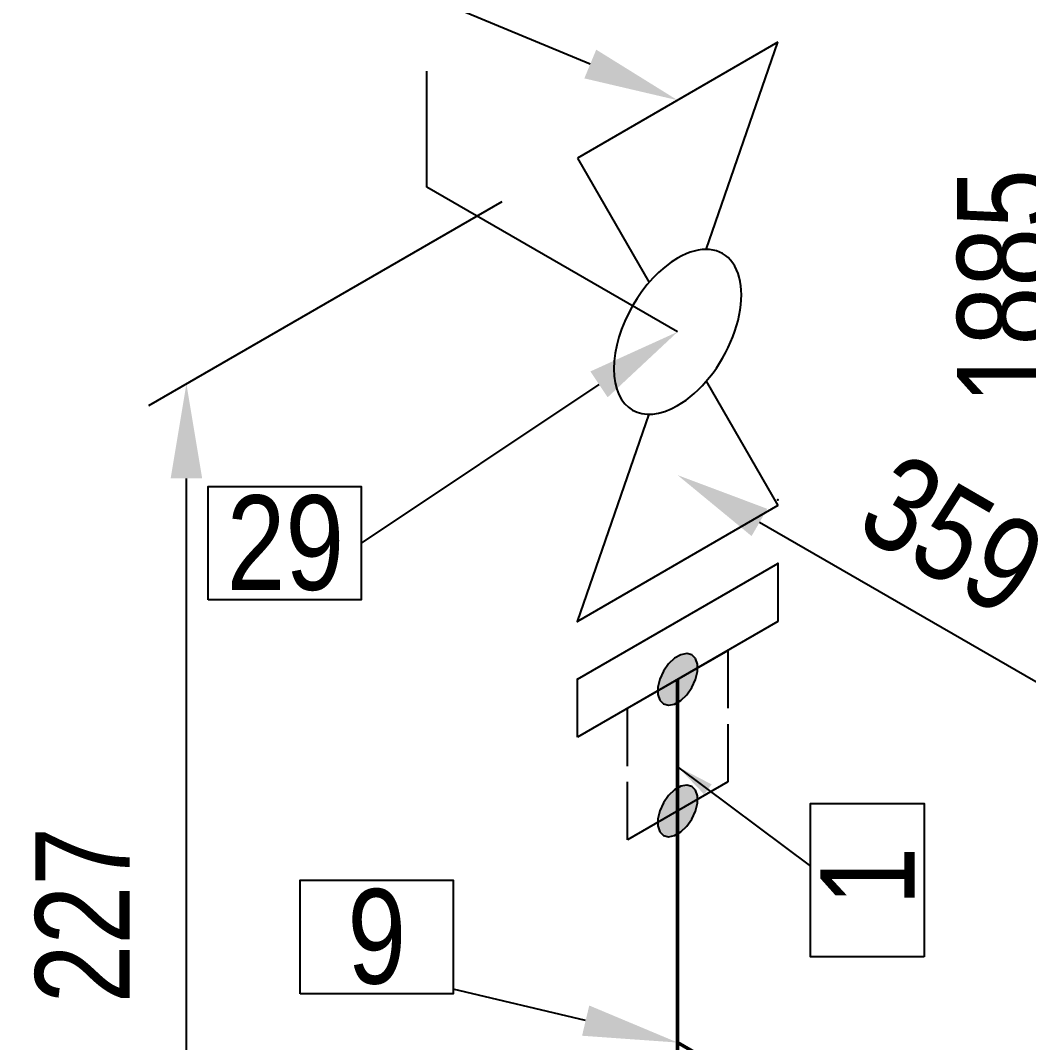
# Model space of a CAD drawing. Header units: millimetres. Extents: x 0 to 594, y 0 to 420.
# Drawn here: x 126.6 to 153.26, y 184.71 to 211.73 of the extents above; entities that cross this region are included whole.
import ezdxf
from ezdxf import colors
from ezdxf.entities.mleader import LeaderData, LeaderLine
from ezdxf.enums import TextEntityAlignment as Align
from ezdxf.math import Vec2, Vec3

# ---------------------------------------------------------------- set-up
doc = ezdxf.new("R2010")
doc.units = ezdxf.units.MM
doc.header["$LTSCALE"] = 0.25
for name, color, linetype in [('밸브', 4, 'Continuous'), ('용접', 1, 'Continuous'), ('주석', 7, 'Continuous'), ('치수', 1, 'Continuous')]:
    doc.layers.add(name, color=color, linetype=linetype)
doc.layers.add('파이프 작은 보어', color=30, linetype='Continuous', lineweight=50)
doc.styles.add('AdskIsoAnnotation', font='arial.ttf', dxfattribs={"width": 0.8, "height": 1})
doc.styles.add('AdskIsoMetric', font='arial.ttf', dxfattribs={"width": 0.8, "height": 2.5})
doc.styles.add('AdskIsoMetric-30', font='arial.ttf', dxfattribs={"width": 0.8, "height": 2.5})
doc.styles.get("Standard").update_dxf_attribs({"font": 'arial.ttf'})
doc.dimstyles.new('AdskIsoMetric', dxfattribs={"dimtxt": 2.5, "dimasz": 2.5, "dimexe": 1, "dimexo": 2, "dimgap": 0.8, "dimtad": 1, "dimdec": 0, "dimrnd": 1, "dimzin": 0, "dimdsep": 46, "dimtxsty": 'AdskIsoMetric', "dimcen": 0, "dimclrt": 7, "dimadec": 0, "dimazin": 0, "dimtfac": 1, "dimtdec": 0, "dimtmove": 1, "dimatfit": 3, "dimfxl": 0, "dimfrac": 2, "dimtolj": 1, "dimtzin": 0, "dimarcsym": 0})

# ---------------------------------------------------------------- blocks, each defined once
blk = doc.blocks.new('개스킷-2-IsoRight')
at = {"color": 0, "linetype": 'ByBlock', "lineweight": -2, "extrusion": (-1, 0, 0)}
for p in [(-0.0529, 0.2347), (0.0442, 0.1786), (-0.0442, -0.1786), (0.0442, -0.2296)]:
    blk.add_point(p, dxfattribs=at)
blk = doc.blocks.new('볼 밸브-2-IsoRight')
at = {"color": 0, "linetype": 'ByBlock', "lineweight": -2, "extrusion": (-0.707107, -0.408248, 0.57735)}
for p, q in [((-0.3536, 0), (-0.3536, 0.4082)), ((-0.3536, 0.4082), (-0.1006, 0.1163)), ((-0.1006, -0.0002), (-0.3536, 0)), ((0.3536, 0), (0.1007, -0.0001)), ((0.3536, -0.4082), (0.3536, 0)), ((0.1125, -0.065), (0.1125, -0.065)), ((0.1006, -0.1163), (0.3536, -0.4082))]:
    blk.add_line(p, q, dxfattribs=at)
at = {"linetype": 'ByBlock'}
for start_param, end_param in [(-2.356194, 0.785398), (0.785398, 3.926991)]:
    blk.add_ellipse((0, 0), major_axis=(-0.0796, 0.1378), ratio=0.57735, start_param=start_param, end_param=end_param, dxfattribs=at)
blk = doc.blocks.new('Operator_Lever-2-IsoLeft')
at = {"color": 0, "linetype": 'ByBlock', "lineweight": -2, "extrusion": (0, -0.816497, -0.57735)}
for p, q in [((0, 0), (0.4419, 0.2552)), ((0.4419, 0.2552), (0.6187, 0.1531))]:
    blk.add_line(p, q, dxfattribs=at)
blk = doc.blocks.new('플랜지-2-IsoRight')
at = {"color": 0, "linetype": 'ByBlock', "lineweight": -2}
blk.add_wipeout([(0.0442, -0.2296), (-0.0442, -0.1786), (-0.0442, 0.2296), (0.0442, 0.1786)], dxfattribs=at)
at = {"color": 0, "linetype": 'ByBlock', "lineweight": -2, "extrusion": (-0.707107, -0.408248, 0.57735)}
for p, q in [((-0.0442, -0.1786), (-0.0442, 0.2296)), ((-0.0442, 0.2296), (0.0442, 0.1786)), ((0.0442, 0.1786), (0.0442, -0.2296)), ((0.0442, -0.2296), (-0.0442, -0.1786))]:
    blk.add_line(p, q, dxfattribs=at)
at = {"color": 0, "linetype": 'ByBlock', "lineweight": -2}
blk.add_wipeout([(0.0442, -0.2296), (-0.0442, -0.1786), (-0.0442, 0.2296), (0.0442, 0.1786)], dxfattribs=at)
at = {"color": 0, "linetype": 'ByBlock', "lineweight": -2, "extrusion": (-0.707107, -0.408248, 0.57735)}
for p, q in [((-0.0442, -0.1786), (-0.0442, 0.2296)), ((-0.0442, 0.2296), (0.0442, 0.1786)), ((0.0442, 0.1786), (0.0442, -0.2296)), ((0.0442, -0.2296), (-0.0442, -0.1786))]:
    blk.add_line(p, q, dxfattribs=at)
blk = doc.blocks.new('*D73')
at = {"layer": 'Defpoints', "color": 0}
for p in [(141.331, 208.089), (130.992, 202.12), (143.983, 184.708)]:
    blk.add_point(p, dxfattribs=at)
at = {"layer": '치수', "color": 0, "lineweight": -2}
for p, q in [((139.331, 206.934), (129.992, 201.542)), ((130.992, 179.708), (130.992, 199.62)), ((141.983, 183.553), (129.992, 176.63))]:
    blk.add_line(p, q, dxfattribs=at)
at = {"layer": '치수', "color": 0}
for points in [[(130.575, 199.62), (131.409, 199.62), (130.992, 202.12)], [(130.575, 179.708), (131.409, 179.708), (130.992, 177.208)]]:
    blk.add_solid(points, dxfattribs=at)
at = {"layer": '치수', "color": 7, "insert": (128.243, 188.076), "char_height": 2.5, "attachment_point": 5, "rotation": 90, "style": 'AdskIsoMetric-30'}
blk.add_mtext('\\A1;227', dxfattribs=at)
blk = doc.blocks.new('*D74')
at = {"layer": 'Defpoints', "color": 0}
for p in [(143.983, 199.708), (143.983, 184.708), (176.56, 165.899)]:
    blk.add_point(p, dxfattribs=at)
at = {"layer": '치수', "color": 0, "lineweight": -2}
blk.add_line((174.395, 182.149), (146.148, 198.458), dxfattribs=at)
at = {"layer": '치수', "color": 0}
for points in [[(146.356, 198.818), (145.939, 198.097), (143.983, 199.708)], [(174.604, 182.51), (174.187, 181.788), (176.56, 180.899)]]:
    blk.add_solid(points, dxfattribs=at)
at = {"layer": '치수', "color": 7, "insert": (151.253, 198.127), "char_height": 2.5, "attachment_point": 5, "rotation": 330, "style": 'AdskIsoMetric-30'}
blk.add_mtext('\\A1;359', dxfattribs=at)
blk = doc.blocks.new('*D96')
at = {"layer": 'Defpoints', "color": 0}
for p in [(176.56, 275.675), (173.025, 151.152), (154.91, 140.693)]:
    blk.add_point(p, dxfattribs=at)
at = {"layer": '치수', "color": 0, "lineweight": -2}
for p, q in [((174.56, 274.521), (153.91, 262.598)), ((154.91, 260.675), (154.91, 143.193)), ((171.025, 149.997), (153.91, 140.116))]:
    blk.add_line(p, q, dxfattribs=at)
at = {"layer": '치수', "color": 0}
for points in [[(154.493, 260.675), (155.326, 260.675), (154.91, 263.175)], [(154.493, 143.193), (155.326, 143.193), (154.91, 140.693)]]:
    blk.add_solid(points, dxfattribs=at)
at = {"layer": '치수', "color": 7, "insert": (152.643, 204.689), "char_height": 2.5, "attachment_point": 5, "rotation": 90, "style": 'AdskIsoMetric-30'}
blk.add_mtext('\\A1;1885', dxfattribs=at)
blk = doc.blocks.new('티-3-Iso2DSkew0')
at = {"color": 0, "linetype": 'ByBlock', "lineweight": -2, "extrusion": (0.707107, 0.408248, -0.57735)}
for p, q in [((0, 0), (0, 6.124)), ((0, -6.124), (0, 0)), ((0, 0), (5.303, -3.062))]:
    blk.add_line(p, q, dxfattribs=at)
blk = doc.blocks.new('SocketWeld-2-IsoRight')
blk.add_hatch(color=256).paths.add_polyline_path([(0.0055, -0.0435), (0.0057, -0.0436), (0.006, -0.0436), (0.0062, -0.0436), (0.0064, -0.0437), (0.0066, -0.0437), (0.0068, -0.0438), (0.007, -0.0438), (0.0072, -0.0439), (0.0075, -0.0439), (0.0077, -0.0439), (0.0079, -0.044), (0.0081, -0.044), (0.0083, -0.0441), (0.0085, -0.0441), (0.0088, -0.0442), (0.009, -0.0442), (0.0092, -0.0443), (0.0094, -0.0443), (0.0096, -0.0443), (0.0098, -0.0444), (0.01, -0.0444), (0.0103, -0.0445), (0.0105, -0.0445), (0.0107, -0.0446), (0.0109, -0.0446), (0.0111, -0.0446), (0.0113, -0.0447), (0.0115, -0.0447), (0.0118, -0.0448), (0.012, -0.0448), (0.0122, -0.0449), (0.0124, -0.0449), (0.0126, -0.0449), (0.0128, -0.045), (0.013, -0.045), (0.0133, -0.0451), (0.0135, -0.0451), (0.0137, -0.0452), (0.0139, -0.0452), (0.0141, -0.0453), (0.0143, -0.0453), (0.0145, -0.0453), (0.0148, -0.0454), (0.015, -0.0454), (0.0152, -0.0455), (0.0154, -0.0455), (0.0156, -0.0456), (0.0158, -0.0456), (0.0161, -0.0456), (0.0161, -0.0456), (0.0162, -0.0456), (0.0164, -0.0455), (0.0166, -0.0455), (0.0168, -0.0455), (0.017, -0.0454), (0.0171, -0.0454), (0.0173, -0.0453), (0.0175, -0.0453), (0.0177, -0.0452), (0.0179, -0.0452), (0.0181, -0.0451), (0.0182, -0.0451), (0.0184, -0.045), (0.0186, -0.045), (0.0188, -0.0449), (0.019, -0.0449), (0.0192, -0.0448), (0.0193, -0.0448), (0.0195, -0.0447), (0.0197, -0.0447), (0.0199, -0.0446), (0.0201, -0.0446), (0.0203, -0.0445), (0.0204, -0.0445), (0.0206, -0.0444), (0.0208, -0.0444), (0.021, -0.0444), (0.0212, -0.0443), (0.0213, -0.0443), (0.0215, -0.0442), (0.0217, -0.0442), (0.0219, -0.0441), (0.0221, -0.0441), (0.0223, -0.044), (0.0224, -0.044), (0.0226, -0.0439), (0.0228, -0.0439), (0.023, -0.0438), (0.0232, -0.0438), (0.0234, -0.0437), (0.0235, -0.0437), (0.0237, -0.0436), (0.0239, -0.0436), (0.0241, -0.0435), (0.0243, -0.0435), (0.0245, -0.0434), (0.0246, -0.0434), (0.0248, -0.0433), (0.025, -0.0433), (0.025, -0.0433), (0.0251, -0.0432), (0.0253, -0.043), (0.0254, -0.0429), (0.0255, -0.0428), (0.0257, -0.0426), (0.0258, -0.0425), (0.0259, -0.0424), (0.0261, -0.0422), (0.0262, -0.0421), (0.0263, -0.042), (0.0265, -0.0418), (0.0266, -0.0417), (0.0267, -0.0416), (0.0269, -0.0414), (0.027, -0.0413), (0.0271, -0.0412), (0.0273, -0.041), (0.0274, -0.0409), (0.0275, -0.0408), (0.0277, -0.0406), (0.0278, -0.0405), (0.0279, -0.0403), (0.0281, -0.0402), (0.0282, -0.0401), (0.0283, -0.0399), (0.0284, -0.0398), (0.0286, -0.0397), (0.0287, -0.0395), (0.0288, -0.0394), (0.029, -0.0393), (0.0291, -0.0391), (0.0292, -0.039), (0.0294, -0.0389), (0.0295, -0.0387), (0.0296, -0.0386), (0.0298, -0.0385), (0.0299, -0.0383), (0.03, -0.0382), (0.0302, -0.0381), (0.0303, -0.0379), (0.0304, -0.0378), (0.0306, -0.0377), (0.0307, -0.0375), (0.0308, -0.0374), (0.031, -0.0373), (0.0311, -0.0371), (0.0312, -0.037), (0.0314, -0.0369), (0.0315, -0.0367), (0.0315, -0.0367), (0.0316, -0.0365), (0.0316, -0.0363), (0.0317, -0.0361), (0.0318, -0.0359), (0.0319, -0.0357), (0.0319, -0.0355), (0.032, -0.0353), (0.0321, -0.0351), (0.0321, -0.0349), (0.0322, -0.0346), (0.0323, -0.0344), (0.0323, -0.0342), (0.0324, -0.034), (0.0325, -0.0338), (0.0325, -0.0336), (0.0326, -0.0334), (0.0327, -0.0332), (0.0328, -0.033), (0.0328, -0.0328), (0.0329, -0.0326), (0.033, -0.0324), (0.033, -0.0322), (0.0331, -0.0319), (0.0332, -0.0317), (0.0332, -0.0315), (0.0333, -0.0313), (0.0334, -0.0311), (0.0335, -0.0309), (0.0335, -0.0307), (0.0336, -0.0305), (0.0337, -0.0303), (0.0337, -0.0301), (0.0338, -0.0299), (0.0339, -0.0297), (0.0339, -0.0295), (0.034, -0.0292), (0.0341, -0.029), (0.0342, -0.0288), (0.0342, -0.0286), (0.0343, -0.0284), (0.0344, -0.0282), (0.0344, -0.028), (0.0345, -0.0278), (0.0346, -0.0276), (0.0346, -0.0274), (0.0347, -0.0272), (0.0348, -0.027), (0.0349, -0.0268), (0.0349, -0.0265), (0.0349, -0.0265), (0.0349, -0.0263), (0.0349, -0.026), (0.0349, -0.0258), (0.0349, -0.0255), (0.0349, -0.0252), (0.0349, -0.025), (0.0349, -0.0247), (0.0349, -0.0245), (0.0349, -0.0242), (0.0349, -0.0239), (0.0349, -0.0237), (0.0349, -0.0234), (0.0349, -0.0232), (0.0349, -0.0229), (0.0349, -0.0226), (0.0349, -0.0224), (0.0349, -0.0221), (0.0349, -0.0219), (0.0349, -0.0216), (0.0349, -0.0213), (0.0349, -0.0211), (0.0349, -0.0208), (0.0349, -0.0206), (0.0349, -0.0203), (0.0349, -0.02), (0.0349, -0.0198), (0.0349, -0.0195), (0.0349, -0.0192), (0.0349, -0.019), (0.0349, -0.0187), (0.0349, -0.0185), (0.0349, -0.0182), (0.0349, -0.0179), (0.0349, -0.0177), (0.0349, -0.0174), (0.0349, -0.0172), (0.0349, -0.0169), (0.0349, -0.0166), (0.0349, -0.0164), (0.0349, -0.0161), (0.0349, -0.0159), (0.0349, -0.0156), (0.0349, -0.0153), (0.0349, -0.0151), (0.0349, -0.0148), (0.0349, -0.0146), (0.0349, -0.0143), (0.0349, -0.014), (0.0349, -0.0138), (0.0349, -0.0138), (0.0349, -0.0135), (0.0348, -0.0132), (0.0347, -0.0129), (0.0346, -0.0126), (0.0346, -0.0123), (0.0345, -0.012), (0.0344, -0.0118), (0.0344, -0.0115), (0.0343, -0.0112), (0.0342, -0.0109), (0.0342, -0.0106), (0.0341, -0.0103), (0.034, -0.01), (0.0339, -0.0097), (0.0339, -0.0095), (0.0338, -0.0092), (0.0337, -0.0089), (0.0337, -0.0086), (0.0336, -0.0083), (0.0335, -0.008), (0.0335, -0.0077), (0.0334, -0.0074), (0.0333, -0.0071), (0.0332, -0.0069), (0.0332, -0.0066), (0.0331, -0.0063), (0.033, -0.006), (0.033, -0.0057), (0.0329, -0.0054), (0.0328, -0.0051), (0.0328, -0.0048), (0.0327, -0.0046), (0.0326, -0.0043), (0.0325, -0.004), (0.0325, -0.0037), (0.0324, -0.0034), (0.0323, -0.0031), (0.0323, -0.0028), (0.0322, -0.0025), (0.0321, -0.0022), (0.0321, -0.002), (0.032, -0.0017), (0.0319, -0.0014), (0.0319, -0.0011), (0.0318, -0.0008), (0.0317, -0.0005), (0.0316, -0.0002), (0.0316, 0.0001), (0.0315, 0.0003), (0.0315, 0.0003), (0.0314, 0.0006), (0.0312, 0.0009), (0.0311, 0.0012), (0.031, 0.0015), (0.0308, 0.0018), (0.0307, 0.0021), (0.0306, 0.0024), (0.0304, 0.0026), (0.0303, 0.0029), (0.0302, 0.0032), (0.03, 0.0035), (0.0299, 0.0038), (0.0298, 0.0041), (0.0296, 0.0044), (0.0295, 0.0047), (0.0294, 0.0049), (0.0292, 0.0052), (0.0291, 0.0055), (0.029, 0.0058), (0.0288, 0.0061), (0.0287, 0.0064), (0.0286, 0.0067), (0.0284, 0.007), (0.0283, 0.0072), (0.0282, 0.0075), (0.0281, 0.0078), (0.0279, 0.0081), (0.0278, 0.0084), (0.0277, 0.0087), (0.0275, 0.009), (0.0274, 0.0093), (0.0273, 0.0095), (0.0271, 0.0098), (0.027, 0.0101), (0.0269, 0.0104), (0.0267, 0.0107), (0.0266, 0.011), (0.0265, 0.0113), (0.0263, 0.0116), (0.0262, 0.0118), (0.0261, 0.0121), (0.0259, 0.0124), (0.0258, 0.0127), (0.0257, 0.013), (0.0255, 0.0133), (0.0254, 0.0136), (0.0253, 0.0139), (0.0251, 0.0141), (0.025, 0.0144), (0.025, 0.0144), (0.0248, 0.0147), (0.0246, 0.015), (0.0245, 0.0152), (0.0243, 0.0155), (0.0241, 0.0157), (0.0239, 0.016), (0.0237, 0.0162), (0.0235, 0.0165), (0.0234, 0.0168), (0.0232, 0.017), (0.023, 0.0173), (0.0228, 0.0175), (0.0226, 0.0178), (0.0224, 0.0181), (0.0223, 0.0183), (0.0221, 0.0186), (0.0219, 0.0188), (0.0217, 0.0191), (0.0215, 0.0193), (0.0213, 0.0196), (0.0212, 0.0199), (0.021, 0.0201), (0.0208, 0.0204), (0.0206, 0.0206), (0.0204, 0.0209), (0.0203, 0.0212), (0.0201, 0.0214), (0.0199, 0.0217), (0.0197, 0.0219), (0.0195, 0.0222), (0.0193, 0.0225), (0.0192, 0.0227), (0.019, 0.023), (0.0188, 0.0232), (0.0186, 0.0235), (0.0184, 0.0237), (0.0182, 0.024), (0.0181, 0.0243), (0.0179, 0.0245), (0.0177, 0.0248), (0.0175, 0.025), (0.0173, 0.0253), (0.0171, 0.0256), (0.017, 0.0258), (0.0168, 0.0261), (0.0166, 0.0263), (0.0164, 0.0266), (0.0162, 0.0268), (0.0161, 0.0271), (0.0161, 0.0271), (0.0158, 0.0273), (0.0156, 0.0275), (0.0154, 0.0277), (0.0152, 0.0279), (0.015, 0.0281), (0.0148, 0.0283), (0.0145, 0.0285), (0.0143, 0.0287), (0.0141, 0.0289), (0.0139, 0.0292), (0.0137, 0.0294), (0.0135, 0.0296), (0.0133, 0.0298), (0.013, 0.03), (0.0128, 0.0302), (0.0126, 0.0304), (0.0124, 0.0306), (0.0122, 0.0308), (0.012, 0.031), (0.0118, 0.0312), (0.0115, 0.0314), (0.0113, 0.0316), (0.0111, 0.0318), (0.0109, 0.032), (0.0107, 0.0322), (0.0105, 0.0324), (0.0103, 0.0326), (0.01, 0.0328), (0.0098, 0.033), (0.0096, 0.0332), (0.0094, 0.0334), (0.0092, 0.0337), (0.009, 0.0339), (0.0088, 0.0341), (0.0085, 0.0343), (0.0083, 0.0345), (0.0081, 0.0347), (0.0079, 0.0349), (0.0077, 0.0351), (0.0075, 0.0353), (0.0072, 0.0355), (0.007, 0.0357), (0.0068, 0.0359), (0.0066, 0.0361), (0.0064, 0.0363), (0.0062, 0.0365), (0.006, 0.0367), (0.0057, 0.0369), (0.0055, 0.0371), (0.0055, 0.0371), (0.0053, 0.0373), (0.0051, 0.0374), (0.0049, 0.0375), (0.0046, 0.0377), (0.0044, 0.0378), (0.0042, 0.0379), (0.004, 0.038), (0.0037, 0.0382), (0.0035, 0.0383), (0.0033, 0.0384), (0.003, 0.0386), (0.0028, 0.0387), (0.0026, 0.0388), (0.0024, 0.039), (0.0021, 0.0391), (0.0019, 0.0392), (0.0017, 0.0393), (0.0015, 0.0395), (0.0012, 0.0396), (0.001, 0.0397), (0.0008, 0.0399), (0.0006, 0.04), (0.0003, 0.0401), (0.0001, 0.0403), (-0.0001, 0.0404), (-0.0003, 0.0405), (-0.0006, 0.0406), (-0.0008, 0.0408), (-0.001, 0.0409), (-0.0012, 0.041), (-0.0015, 0.0412), (-0.0017, 0.0413), (-0.0019, 0.0414), (-0.0021, 0.0416), (-0.0024, 0.0417), (-0.0026, 0.0418), (-0.0028, 0.042), (-0.003, 0.0421), (-0.0033, 0.0422), (-0.0035, 0.0423), (-0.0037, 0.0425), (-0.004, 0.0426), (-0.0042, 0.0427), (-0.0044, 0.0429), (-0.0046, 0.043), (-0.0049, 0.0431), (-0.0051, 0.0433), (-0.0053, 0.0434), (-0.0055, 0.0435), (-0.0055, 0.0435), (-0.0057, 0.0436), (-0.006, 0.0436), (-0.0062, 0.0436), (-0.0064, 0.0437), (-0.0066, 0.0437), (-0.0068, 0.0438), (-0.007, 0.0438), (-0.0072, 0.0439), (-0.0075, 0.0439), (-0.0077, 0.0439), (-0.0079, 0.044), (-0.0081, 0.044), (-0.0083, 0.0441), (-0.0085, 0.0441), (-0.0088, 0.0442), (-0.009, 0.0442), (-0.0092, 0.0443), (-0.0094, 0.0443), (-0.0096, 0.0443), (-0.0098, 0.0444), (-0.01, 0.0444), (-0.0103, 0.0445), (-0.0105, 0.0445), (-0.0107, 0.0446), (-0.0109, 0.0446), (-0.0111, 0.0446), (-0.0113, 0.0447), (-0.0115, 0.0447), (-0.0118, 0.0448), (-0.012, 0.0448), (-0.0122, 0.0449), (-0.0124, 0.0449), (-0.0126, 0.0449), (-0.0128, 0.045), (-0.013, 0.045), (-0.0133, 0.0451), (-0.0135, 0.0451), (-0.0137, 0.0452), (-0.0139, 0.0452), (-0.0141, 0.0453), (-0.0143, 0.0453), (-0.0145, 0.0453), (-0.0148, 0.0454), (-0.015, 0.0454), (-0.0152, 0.0455), (-0.0154, 0.0455), (-0.0156, 0.0456), (-0.0158, 0.0456), (-0.0161, 0.0456), (-0.0161, 0.0456), (-0.0162, 0.0456), (-0.0164, 0.0455), (-0.0166, 0.0455), (-0.0168, 0.0455), (-0.017, 0.0454), (-0.0171, 0.0454), (-0.0173, 0.0453), (-0.0175, 0.0453), (-0.0177, 0.0452), (-0.0179, 0.0452), (-0.0181, 0.0451), (-0.0182, 0.0451), (-0.0184, 0.045), (-0.0186, 0.045), (-0.0188, 0.0449), (-0.019, 0.0449), (-0.0192, 0.0448), (-0.0193, 0.0448), (-0.0195, 0.0447), (-0.0197, 0.0447), (-0.0199, 0.0446), (-0.0201, 0.0446), (-0.0203, 0.0445), (-0.0204, 0.0445), (-0.0206, 0.0444), (-0.0208, 0.0444), (-0.021, 0.0444), (-0.0212, 0.0443), (-0.0213, 0.0443), (-0.0215, 0.0442), (-0.0217, 0.0442), (-0.0219, 0.0441), (-0.0221, 0.0441), (-0.0223, 0.044), (-0.0224, 0.044), (-0.0226, 0.0439), (-0.0228, 0.0439), (-0.023, 0.0438), (-0.0232, 0.0438), (-0.0234, 0.0437), (-0.0235, 0.0437), (-0.0237, 0.0436), (-0.0239, 0.0436), (-0.0241, 0.0435), (-0.0243, 0.0435), (-0.0245, 0.0434), (-0.0246, 0.0434), (-0.0248, 0.0433), (-0.025, 0.0433), (-0.025, 0.0433), (-0.0251, 0.0432), (-0.0253, 0.043), (-0.0254, 0.0429), (-0.0255, 0.0428), (-0.0257, 0.0426), (-0.0258, 0.0425), (-0.0259, 0.0424), (-0.0261, 0.0422), (-0.0262, 0.0421), (-0.0263, 0.042), (-0.0265, 0.0418), (-0.0266, 0.0417), (-0.0267, 0.0416), (-0.0269, 0.0414), (-0.027, 0.0413), (-0.0271, 0.0412), (-0.0273, 0.041), (-0.0274, 0.0409), (-0.0275, 0.0408), (-0.0277, 0.0406), (-0.0278, 0.0405), (-0.0279, 0.0403), (-0.0281, 0.0402), (-0.0282, 0.0401), (-0.0283, 0.0399), (-0.0284, 0.0398), (-0.0286, 0.0397), (-0.0287, 0.0395), (-0.0288, 0.0394), (-0.029, 0.0393), (-0.0291, 0.0391), (-0.0292, 0.039), (-0.0294, 0.0389), (-0.0295, 0.0387), (-0.0296, 0.0386), (-0.0298, 0.0385), (-0.0299, 0.0383), (-0.03, 0.0382), (-0.0302, 0.0381), (-0.0303, 0.0379), (-0.0304, 0.0378), (-0.0306, 0.0377), (-0.0307, 0.0375), (-0.0308, 0.0374), (-0.031, 0.0373), (-0.0311, 0.0371), (-0.0312, 0.037), (-0.0314, 0.0369), (-0.0315, 0.0367), (-0.0315, 0.0367), (-0.0316, 0.0365), (-0.0316, 0.0363), (-0.0317, 0.0361), (-0.0318, 0.0359), (-0.0319, 0.0357), (-0.0319, 0.0355), (-0.032, 0.0353), (-0.0321, 0.0351), (-0.0321, 0.0349), (-0.0322, 0.0346), (-0.0323, 0.0344), (-0.0323, 0.0342), (-0.0324, 0.034), (-0.0325, 0.0338), (-0.0325, 0.0336), (-0.0326, 0.0334), (-0.0327, 0.0332), (-0.0328, 0.033), (-0.0328, 0.0328), (-0.0329, 0.0326), (-0.033, 0.0324), (-0.033, 0.0322), (-0.0331, 0.0319), (-0.0332, 0.0317), (-0.0332, 0.0315), (-0.0333, 0.0313), (-0.0334, 0.0311), (-0.0335, 0.0309), (-0.0335, 0.0307), (-0.0336, 0.0305), (-0.0337, 0.0303), (-0.0337, 0.0301), (-0.0338, 0.0299), (-0.0339, 0.0297), (-0.0339, 0.0295), (-0.034, 0.0292), (-0.0341, 0.029), (-0.0342, 0.0288), (-0.0342, 0.0286), (-0.0343, 0.0284), (-0.0344, 0.0282), (-0.0344, 0.028), (-0.0345, 0.0278), (-0.0346, 0.0276), (-0.0346, 0.0274), (-0.0347, 0.0272), (-0.0348, 0.027), (-0.0349, 0.0268), (-0.0349, 0.0265), (-0.0349, 0.0265), (-0.0349, 0.0263), (-0.0349, 0.026), (-0.0349, 0.0258), (-0.0349, 0.0255), (-0.0349, 0.0252), (-0.0349, 0.025), (-0.0349, 0.0247), (-0.0349, 0.0245), (-0.0349, 0.0242), (-0.0349, 0.0239), (-0.0349, 0.0237), (-0.0349, 0.0234), (-0.0349, 0.0232), (-0.0349, 0.0229), (-0.0349, 0.0226), (-0.0349, 0.0224), (-0.0349, 0.0221), (-0.0349, 0.0219), (-0.0349, 0.0216), (-0.0349, 0.0213), (-0.0349, 0.0211), (-0.0349, 0.0208), (-0.0349, 0.0206), (-0.0349, 0.0203), (-0.0349, 0.02), (-0.0349, 0.0198), (-0.0349, 0.0195), (-0.0349, 0.0192), (-0.0349, 0.019), (-0.0349, 0.0187), (-0.0349, 0.0185), (-0.0349, 0.0182), (-0.0349, 0.0179), (-0.0349, 0.0177), (-0.0349, 0.0174), (-0.0349, 0.0172), (-0.0349, 0.0169), (-0.0349, 0.0166), (-0.0349, 0.0164), (-0.0349, 0.0161), (-0.0349, 0.0159), (-0.0349, 0.0156), (-0.0349, 0.0153), (-0.0349, 0.0151), (-0.0349, 0.0148), (-0.0349, 0.0146), (-0.0349, 0.0143), (-0.0349, 0.014), (-0.0349, 0.0138), (-0.0349, 0.0138), (-0.0349, 0.0135), (-0.0348, 0.0132), (-0.0347, 0.0129), (-0.0346, 0.0126), (-0.0346, 0.0123), (-0.0345, 0.012), (-0.0344, 0.0118), (-0.0344, 0.0115), (-0.0343, 0.0112), (-0.0342, 0.0109), (-0.0342, 0.0106), (-0.0341, 0.0103), (-0.034, 0.01), (-0.0339, 0.0097), (-0.0339, 0.0095), (-0.0338, 0.0092), (-0.0337, 0.0089), (-0.0337, 0.0086), (-0.0336, 0.0083), (-0.0335, 0.008), (-0.0335, 0.0077), (-0.0334, 0.0074), (-0.0333, 0.0071), (-0.0332, 0.0069), (-0.0332, 0.0066), (-0.0331, 0.0063), (-0.033, 0.006), (-0.033, 0.0057), (-0.0329, 0.0054), (-0.0328, 0.0051), (-0.0328, 0.0048), (-0.0327, 0.0046), (-0.0326, 0.0043), (-0.0325, 0.004), (-0.0325, 0.0037), (-0.0324, 0.0034), (-0.0323, 0.0031), (-0.0323, 0.0028), (-0.0322, 0.0025), (-0.0321, 0.0022), (-0.0321, 0.002), (-0.032, 0.0017), (-0.0319, 0.0014), (-0.0319, 0.0011), (-0.0318, 0.0008), (-0.0317, 0.0005), (-0.0316, 0.0002), (-0.0316, -0.0001), (-0.0315, -0.0003), (-0.0315, -0.0003), (-0.0314, -0.0006), (-0.0312, -0.0009), (-0.0311, -0.0012), (-0.031, -0.0015), (-0.0308, -0.0018), (-0.0307, -0.0021), (-0.0306, -0.0024), (-0.0304, -0.0026), (-0.0303, -0.0029), (-0.0302, -0.0032), (-0.03, -0.0035), (-0.0299, -0.0038), (-0.0298, -0.0041), (-0.0296, -0.0044), (-0.0295, -0.0047), (-0.0294, -0.0049), (-0.0292, -0.0052), (-0.0291, -0.0055), (-0.029, -0.0058), (-0.0288, -0.0061), (-0.0287, -0.0064), (-0.0286, -0.0067), (-0.0284, -0.007), (-0.0283, -0.0072), (-0.0282, -0.0075), (-0.0281, -0.0078), (-0.0279, -0.0081), (-0.0278, -0.0084), (-0.0277, -0.0087), (-0.0275, -0.009), (-0.0274, -0.0093), (-0.0273, -0.0095), (-0.0271, -0.0098), (-0.027, -0.0101), (-0.0269, -0.0104), (-0.0267, -0.0107), (-0.0266, -0.011), (-0.0265, -0.0113), (-0.0263, -0.0116), (-0.0262, -0.0118), (-0.0261, -0.0121), (-0.0259, -0.0124), (-0.0258, -0.0127), (-0.0257, -0.013), (-0.0255, -0.0133), (-0.0254, -0.0136), (-0.0253, -0.0139), (-0.0251, -0.0141), (-0.025, -0.0144), (-0.025, -0.0144), (-0.0248, -0.0147), (-0.0246, -0.015), (-0.0245, -0.0152), (-0.0243, -0.0155), (-0.0241, -0.0157), (-0.0239, -0.016), (-0.0237, -0.0162), (-0.0235, -0.0165), (-0.0234, -0.0168), (-0.0232, -0.017), (-0.023, -0.0173), (-0.0228, -0.0175), (-0.0226, -0.0178), (-0.0224, -0.0181), (-0.0223, -0.0183), (-0.0221, -0.0186), (-0.0219, -0.0188), (-0.0217, -0.0191), (-0.0215, -0.0193), (-0.0213, -0.0196), (-0.0212, -0.0199), (-0.021, -0.0201), (-0.0208, -0.0204), (-0.0206, -0.0206), (-0.0204, -0.0209), (-0.0203, -0.0212), (-0.0201, -0.0214), (-0.0199, -0.0217), (-0.0197, -0.0219), (-0.0195, -0.0222), (-0.0193, -0.0225), (-0.0192, -0.0227), (-0.019, -0.023), (-0.0188, -0.0232), (-0.0186, -0.0235), (-0.0184, -0.0237), (-0.0182, -0.024), (-0.0181, -0.0243), (-0.0179, -0.0245), (-0.0177, -0.0248), (-0.0175, -0.025), (-0.0173, -0.0253), (-0.0171, -0.0256), (-0.017, -0.0258), (-0.0168, -0.0261), (-0.0166, -0.0263), (-0.0164, -0.0266), (-0.0162, -0.0268), (-0.0161, -0.0271), (-0.0161, -0.0271), (-0.0158, -0.0273), (-0.0156, -0.0275), (-0.0154, -0.0277), (-0.0152, -0.0279), (-0.015, -0.0281), (-0.0148, -0.0283), (-0.0145, -0.0285), (-0.0143, -0.0287), (-0.0141, -0.0289), (-0.0139, -0.0292), (-0.0137, -0.0294), (-0.0135, -0.0296), (-0.0133, -0.0298), (-0.013, -0.03), (-0.0128, -0.0302), (-0.0126, -0.0304), (-0.0124, -0.0306), (-0.0122, -0.0308), (-0.012, -0.031), (-0.0118, -0.0312), (-0.0115, -0.0314), (-0.0113, -0.0316), (-0.0111, -0.0318), (-0.0109, -0.032), (-0.0107, -0.0322), (-0.0105, -0.0324), (-0.0103, -0.0326), (-0.01, -0.0328), (-0.0098, -0.033), (-0.0096, -0.0332), (-0.0094, -0.0334), (-0.0092, -0.0337), (-0.009, -0.0339), (-0.0088, -0.0341), (-0.0085, -0.0343), (-0.0083, -0.0345), (-0.0081, -0.0347), (-0.0079, -0.0349), (-0.0077, -0.0351), (-0.0075, -0.0353), (-0.0072, -0.0355), (-0.007, -0.0357), (-0.0068, -0.0359), (-0.0066, -0.0361), (-0.0064, -0.0363), (-0.0062, -0.0365), (-0.006, -0.0367), (-0.0057, -0.0369), (-0.0055, -0.0371), (-0.0055, -0.0371), (-0.0053, -0.0373), (-0.0051, -0.0374), (-0.0049, -0.0375), (-0.0046, -0.0377), (-0.0044, -0.0378), (-0.0042, -0.0379), (-0.004, -0.038), (-0.0037, -0.0382), (-0.0035, -0.0383), (-0.0033, -0.0384), (-0.003, -0.0386), (-0.0028, -0.0387), (-0.0026, -0.0388), (-0.0024, -0.039), (-0.0021, -0.0391), (-0.0019, -0.0392), (-0.0017, -0.0393), (-0.0015, -0.0395), (-0.0012, -0.0396), (-0.001, -0.0397), (-0.0008, -0.0399), (-0.0006, -0.04), (-0.0003, -0.0401), (-0.0001, -0.0403), (0.0001, -0.0404), (0.0003, -0.0405), (0.0006, -0.0406), (0.0008, -0.0408), (0.001, -0.0409), (0.0012, -0.041), (0.0015, -0.0412), (0.0017, -0.0413), (0.0019, -0.0414), (0.0021, -0.0416), (0.0024, -0.0417), (0.0026, -0.0418), (0.0028, -0.042), (0.003, -0.0421), (0.0033, -0.0422), (0.0035, -0.0423), (0.0037, -0.0425), (0.004, -0.0426), (0.0042, -0.0427), (0.0044, -0.0429), (0.0046, -0.043), (0.0049, -0.0431), (0.0051, -0.0433), (0.0053, -0.0434)], flags=0)
at = {"color": 0, "linetype": 'ByBlock', "lineweight": -2, "extrusion": (-0.707107, -0.408248, 0.57735)}
for p, q in [((-0.0884, 0.1531), (0, 0.1021)), ((0, 0.1021), (0, -0.1021)), ((-0.0315, 0.0367), (-0.0349, 0.0265)), ((-0.025, 0.0433), (-0.0315, 0.0367)), ((-0.0161, 0.0456), (-0.025, 0.0433)), ((-0.0055, 0.0435), (-0.0161, 0.0456)), ((0.0055, 0.0371), (-0.0055, 0.0435)), ((0.0161, 0.0271), (0.0055, 0.0371)), ((-0.0349, 0.0265), (-0.0349, 0.0138)), ((0.025, 0.0144), (0.0161, 0.0271)), ((-0.0349, 0.0138), (-0.0315, -0.0003)), ((0.0315, 0.0003), (0.025, 0.0144)), ((0.0349, -0.0138), (0.0315, 0.0003)), ((-0.0315, -0.0003), (-0.025, -0.0144)), ((-0.025, -0.0144), (-0.0161, -0.0271)), ((0.0349, -0.0265), (0.0349, -0.0138)), ((-0.0161, -0.0271), (-0.0055, -0.0371)), ((0.0315, -0.0367), (0.0349, -0.0265)), ((0, -0.1021), (-0.0884, -0.051)), ((-0.0055, -0.0371), (0.0055, -0.0435)), ((0.0055, -0.0435), (0.0161, -0.0456)), ((0.0161, -0.0456), (0.025, -0.0433)), ((0.025, -0.0433), (0.0315, -0.0367))]:
    blk.add_line(p, q, dxfattribs=at)
blk = doc.blocks.new('AnnoRect')
at = {"color": 0, "linetype": 'ByBlock', "lineweight": -2}
blk.add_wipeout([(-0.81, -0.6), (-0.81, 0.6), (0.81, 0.6), (0.81, -0.6)], dxfattribs=at)
blk.add_lwpolyline([(-0.81, -0.6), (-0.81, 0.6), (0.81, 0.6), (0.81, -0.6)], close=True, dxfattribs=at)
at = {"color": 0, "linetype": 'ByBlock', "lineweight": -2, "style": 'AdskIsoAnnotation', "width": 0.8}
blk.add_attdef('XX', text='', height=1, dxfattribs=at).set_placement((0, 0), align=Align.MIDDLE_CENTER)

msp = doc.modelspace()

# ---------------------------------------------------------------- block references
at = {"layer": '밸브', "xscale": 15, "yscale": 15, "zscale": 15}
for name, p, rotation in [('Operator_Lever-2-IsoLeft', (143.983, 203.496), 120.0000000005054), ('볼 밸브-2-IsoRight', (143.983, 203.496), 120.0000000009627), ('개스킷-2-IsoRight', (143.983, 196.607), 300.0000000007702)]:
    msp.add_blockref(name, p, dxfattribs=dict(at, rotation=rotation))
at = {"layer": '파이프 작은 보어'}
msp.add_blockref('티-3-Iso2DSkew0', (143.983, 184.708), dxfattribs=at)

# ---------------------------------------------------------------- dimensions: what is measured, and where the dimension line sits
at = {"layer": '치수'}
dim = msp.add_linear_dim(base=(154.91, 140.693), p1=(176.56, 275.675), p2=(173.025, 151.152), angle=270, text='1885', dimstyle='AdskIsoMetric', override={"dimtad": 0, "dimlfac": 15.136157, "dimtxsty": 'AdskIsoMetric-30', "dimse1": 0, "dimse2": 0, "dimsd1": 0, "dimsd2": 0, "dimtmove": 1}, dxfattribs=at)
dim.commit()
dim.dimension.update_dxf_attribs({"geometry": '*D96', "text_midpoint": (152.643, 204.689), "dimtype": 160})

# ---------------------------------------------------------------- leaders
at = {"layer": '주석'}
ml = msp.add_multileader_mtext('Standard', dxfattribs=at)
ml.set_content('')
ml.set_leader_properties()
ml.build(insert=Vec2(0, 0))
ml.multileader.update_dxf_attribs({"dogleg_length": 3.062, "arrow_head_size": 2.5})
ctx = ml.context
ctx.base_point, ctx.arrow_head_size = Vec3(127.938, 215), 2.5
notes = []
notes.append((ctx, [(0, (1, 1, 0), (131, 215), (-1, 0), 3.062, [(0, [(143.983, 209.62)], 0, [])])]))
ctx.mtext, ml.multileader.dxf.content_type = None, 0
ml = msp.add_multileader_mtext('Standard', dxfattribs=at)
ml.set_content('')
ml.set_leader_properties()
ml.build(insert=Vec2(0, 0))
ml.multileader.update_dxf_attribs({"dogleg_length": 0, "arrow_head_size": 2.5})
ctx = ml.context
ctx.base_point, ctx.arrow_head_size, ctx.plane_origin, ctx.plane_x_axis, ctx.plane_y_axis = Vec3(135.614, 197.909), 2.5, Vec3(-46.159, 42.289), Vec3(0.968467, -0.249144), Vec3(0.249144, 0.968467)
notes.append((ctx, [(0, (1, 1, 0), (135.614, 197.909), (-1, 0), 0, [(0, [(143.983, 203.496)], 0, [])])]))
ctx.mtext, ml.multileader.dxf.content_type = None, 0
ml = msp.add_multileader_mtext('Standard', dxfattribs=at)
ml.set_content('')
ml.set_leader_properties()
ml.build(insert=Vec2(0, 0))
ml.multileader.update_dxf_attribs({"dogleg_length": 0, "arrow_head_size": 0})
ctx = ml.context
ctx.base_point, ctx.arrow_head_size = Vec3(147.5, 189.373), 0
notes.append((ctx, [(0, (1, 1, 0), (147.5, 189.373), (-1, 0), 0, [(0, [(143.983, 192)], 0, [])])]))
ctx.mtext, ml.multileader.dxf.content_type = None, 0
ml = msp.add_multileader_mtext('Standard', dxfattribs=at)
ml.set_content('')
ml.set_leader_properties()
ml.build(insert=Vec2(0, 0))
ml.multileader.update_dxf_attribs({"dogleg_length": 0, "arrow_head_size": 2.5})
ctx = ml.context
ctx.base_point, ctx.arrow_head_size = Vec3(138.048, 186.122), 2.5
notes.append((ctx, [(0, (1, 1, 0), (138.048, 186.122), (-1, 0), 0, [(0, [(143.983, 184.708)], 0, [])])]))
ctx.mtext, ml.multileader.dxf.content_type = None, 0
for ctx, leaders in notes:
    for number, flags, end, landing, length, lines in leaders:
        leader = LeaderData()
        leader.index, (leader.has_last_leader_line, leader.has_dogleg_vector, leader.attachment_direction) = number, flags
        leader.last_leader_point, leader.dogleg_vector, leader.dogleg_length = Vec3(end), Vec3(landing), length
        for number, points, colour, breaks in lines:
            line = LeaderLine()
            line.index, line.vertices, line.color, line.breaks = number, Vec3.list(points), colors.encode_raw_color(colour), breaks
            leader.lines.append(line)
        ctx.leaders.append(leader)

# ---------------------------------------------------------------- next in the draw order: block references
at = {"layer": '밸브', "xscale": 15, "yscale": 15, "zscale": 15, "rotation": 120.0000000003851}
msp.add_blockref('플랜지-2-IsoRight', (143.983, 195.076), dxfattribs=at)

# ---------------------------------------------------------------- next in the draw order: linework, layer by layer
at = {"layer": '파이프 작은 보어'}
msp.add_lwpolyline([(143.983, 190.831), (143.983, 194.31)], dxfattribs=at)

# ---------------------------------------------------------------- next in the draw order: block references
at = {"layer": '용접', "xscale": 15, "yscale": 15, "zscale": 15}
for p, rotation in [((143.983, 194.31), 120.0000000002034), ((143.983, 190.831), 300.0000000001596)]:
    msp.add_blockref('SocketWeld-2-IsoRight', p, dxfattribs=dict(at, rotation=rotation))

# ---------------------------------------------------------------- next in the draw order: dimensions: what is measured, and where the dimension line sits
at = {"layer": '치수'}
for base, p1, p2, angle, text, override, picture, middle in [((130.992, 202.12), (143.983, 184.708), (141.331, 208.089), 90, '227', {"dimtad": 0, "dimlfac": 9.71083, "dimtxsty": 'AdskIsoMetric-30', "dimse1": 0, "dimse2": 0, "dimsd1": 0, "dimsd2": 0, "dimtmove": 1}, '*D73', (128.243, 188.076)), ((143.983, 199.708), (176.56, 165.899), (143.983, 184.708), 150, '359', {"dimtad": 0, "dimlfac": 9.555496, "dimtxsty": 'AdskIsoMetric-30', "dimse1": 1, "dimse2": 1, "dimsd1": 0, "dimsd2": 0, "dimtmove": 1}, '*D74', (151.253, 198.127))]:
    dim = msp.add_linear_dim(base=base, p1=p1, p2=p2, angle=angle, text=text, dimstyle='AdskIsoMetric', override=override, dxfattribs=at)
    dim.commit()
    dim.dimension.update_dxf_attribs({"geometry": picture, "text_midpoint": middle, "dimtype": 160})

# ---------------------------------------------------------------- next in the draw order: block references
at = {"layer": '주석'}
ref = msp.add_blockref('AnnoRect', (133.591, 197.909), dxfattribs=dict(at, xscale=2.5, yscale=2.5, zscale=2.5))
ref.add_attrib('XX_001', '29', (132.057, 196.675), dxfattribs={"layer": '0', "color": 0, "linetype": 'ByBlock', "lineweight": -2, "height": 2.5, "style": 'AdskIsoAnnotation', "width": 0.8})
ref = msp.add_blockref('AnnoRect', (149, 189), dxfattribs=dict(at, xscale=2.5, yscale=2.5, zscale=2.5, rotation=90.00000000042658))
ref.add_attrib('XX_001', '1', (150.255, 188.327), dxfattribs={"layer": '0', "color": 0, "linetype": 'ByBlock', "lineweight": -2, "height": 2.5, "rotation": 90, "style": 'AdskIsoAnnotation', "width": 0.8})
ref = msp.add_blockref('AnnoRect', (136.024, 187.5), dxfattribs=dict(at, xscale=2.5, yscale=2.5, zscale=2.5))
ref.add_attrib('XX_001', '9', (135.25, 186.266), dxfattribs={"layer": '0', "color": 0, "linetype": 'ByBlock', "lineweight": -2, "height": 2.5, "style": 'AdskIsoAnnotation', "width": 0.8})

doc.saveas('drawing.dxf')
